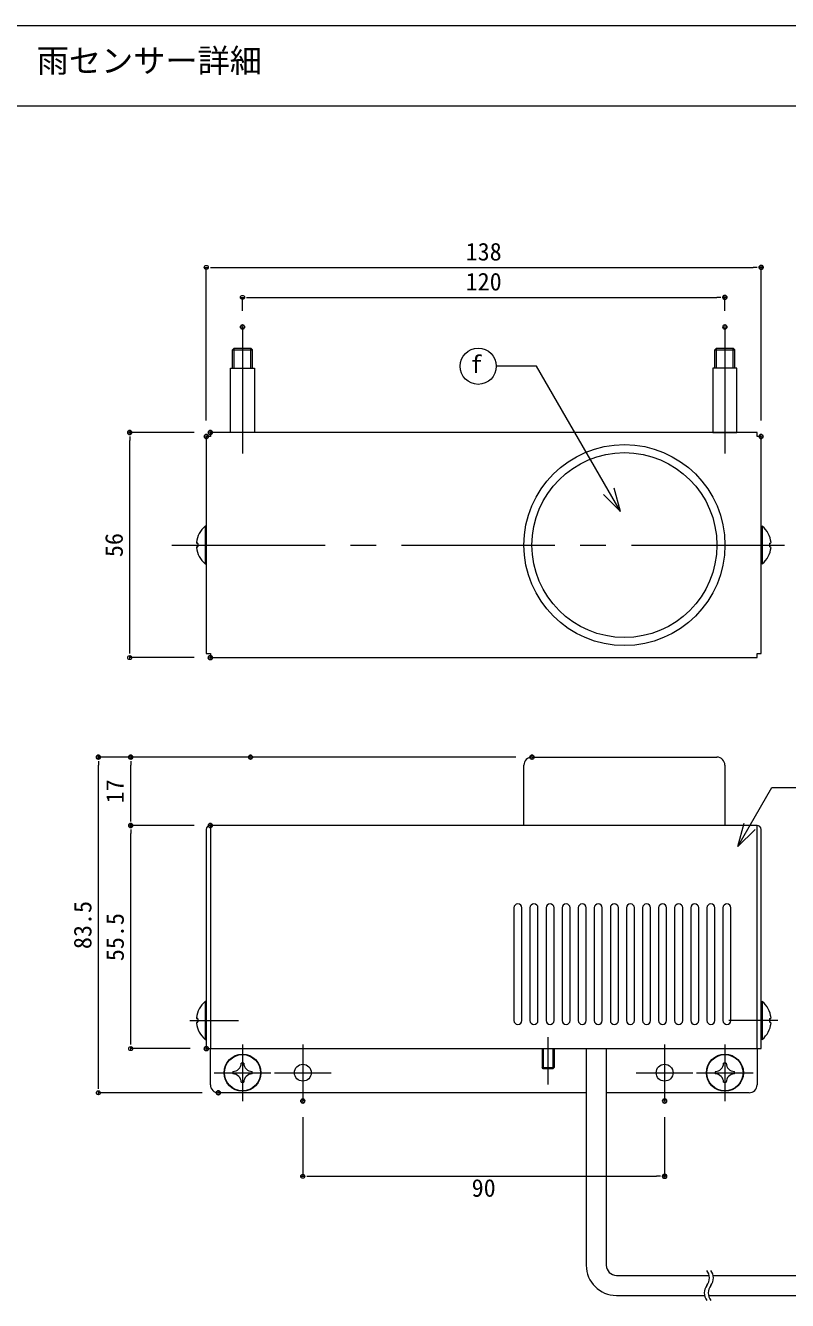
# Model space of a CAD drawing. Units: millimetres, scale not verified. Extents: x -28785 to 23890, y -3354 to 5557.
# Drawn here: x -19351 to -18403, y -956 to 630 of the extents above; entities that cross this region are included whole.
import ezdxf
from ezdxf.enums import TextEntityAlignment as Align

# ---------------------------------------------------------------- set-up
doc = ezdxf.new("R2010")
doc.units = ezdxf.units.MM
doc.header["$LTSCALE"] = 10
doc.header["$PDMODE"] = 32
doc.header["$PDSIZE"] = 5
doc.linetypes.add('USER4', pattern=[28.575, 19.05, -3.175, 3.175, -3.175])
for name, color, linetype, lineweight in [('0-0_0', 7, 'Continuous', 18), ('0-1_WAKU', 7, 'Continuous', 18), ('0-6_KANAMONO', 4, 'Continuous', 18), ('4-3_SINSEN', 3, 'USER4', 18), ('4-4_KANAMONO_SCREW', 4, 'Continuous', 18), ('F-A__0-4_SUNPO', 7, 'Continuous', 18), ('F-B__0-3_MOJI', 7, 'Continuous', 18)]:
    doc.layers.add(name, color=color, linetype=linetype, lineweight=lineweight)
doc.layers.add('0-2_Defpoints', color=7, linetype='Continuous')
doc.styles.add('ＭＳ ゴシック', font='')
doc.styles.get('ＭＳ ゴシック').set_extended_font_data('MS Gothic')

# ---------------------------------------------------------------- blocks, each defined once
blk = doc.blocks.new('_DOT')
at = {"layer": '0-0_0'}
for p, q in [((-0.5, 0), (-1, 0)), ((0.25, 0), (-0.25, 0))]:
    blk.add_line(p, q, dxfattribs=at)
blk.add_circle((0, 0), 0.25, dxfattribs=at)
blk = doc.blocks.new('_D7')
at = {"layer": '0-2_Defpoints'}
for p in [(43384.15, 2298.05), (42784.15, 2261.23), (43384.15, 2261.23)]:
    blk.add_point(p, dxfattribs=at)
at = {"layer": 'F-A__0-4_SUNPO'}
for p, q in [((42784.15, 2281.23), (42784.15, 2298.05)), ((42794.15, 2298.05), (43374.15, 2298.05)), ((43384.15, 2281.23), (43384.15, 2298.05))]:
    blk.add_line(p, q, dxfattribs=at)
at = {"layer": 'F-A__0-4_SUNPO', "xscale": 10, "yscale": 10, "rotation": 180}
blk.add_blockref('_DOT', (42784.15, 2298.05), dxfattribs=at)
at = {"layer": 'F-A__0-4_SUNPO', "xscale": 10, "yscale": 10}
blk.add_blockref('_DOT', (43384.15, 2298.05), dxfattribs=at)
at = {"layer": 'F-A__0-4_SUNPO', "style": 'ＭＳ ゴシック'}
blk.add_text('120', height=21.99, dxfattribs=at).set_placement((43061.65, 2300.05), align=Align.BOTTOM_LEFT)
blk = doc.blocks.new('_D8')
at = {"layer": '0-2_Defpoints'}
for p in [(43429.15, 2335.34), (42739.15, 2124.99), (43429.15, 2124.99)]:
    blk.add_point(p, dxfattribs=at)
at = {"layer": 'F-A__0-4_SUNPO'}
for p, q in [((42739.15, 2144.99), (42739.15, 2335.34)), ((42749.15, 2335.34), (43419.15, 2335.34)), ((43429.15, 2144.99), (43429.15, 2335.34))]:
    blk.add_line(p, q, dxfattribs=at)
at = {"layer": 'F-A__0-4_SUNPO', "xscale": 10, "yscale": 10, "rotation": 180}
blk.add_blockref('_DOT', (42739.15, 2335.34), dxfattribs=at)
at = {"layer": 'F-A__0-4_SUNPO', "xscale": 10, "yscale": 10}
blk.add_blockref('_DOT', (43429.15, 2335.34), dxfattribs=at)
at = {"layer": 'F-A__0-4_SUNPO', "style": 'ＭＳ ゴシック'}
blk.add_text('138', height=21.99, dxfattribs=at).set_placement((43061.65, 2337.34), align=Align.BOTTOM_LEFT)
blk = doc.blocks.new('_D9')
at = {"layer": '0-2_Defpoints'}
for p in [(42643.87, 2129.99), (42744.15, 2129.99), (42744.15, 1849.99)]:
    blk.add_point(p, dxfattribs=at)
at = {"layer": 'F-A__0-4_SUNPO'}
for p, q in [((42724.15, 2129.99), (42643.87, 2129.99)), ((42643.87, 1859.99), (42643.87, 2119.99)), ((42724.15, 1849.99), (42643.87, 1849.99))]:
    blk.add_line(p, q, dxfattribs=at)
at = {"layer": 'F-A__0-4_SUNPO', "xscale": 10, "yscale": 10}
for p, rotation in [((42643.87, 2129.99), 90), ((42643.87, 1849.99), 270)]:
    blk.add_blockref('_DOT', p, dxfattribs=dict(at, rotation=rotation))
at = {"layer": 'F-A__0-4_SUNPO', "style": 'ＭＳ ゴシック'}
blk.add_text('56', height=21.99, rotation=90, dxfattribs=at).set_placement((42641.87, 1974.99), align=Align.BOTTOM_LEFT)
blk = doc.blocks.new('_D10')
at = {"layer": '0-2_Defpoints'}
for p in [(42859.15, 1298.42), (43309.15, 1298.42), (43309.15, 1204.79)]:
    blk.add_point(p, dxfattribs=at)
at = {"layer": 'F-A__0-4_SUNPO'}
for p, q in [((42859.15, 1278.42), (42859.15, 1204.79)), ((43309.15, 1278.42), (43309.15, 1204.79)), ((42869.15, 1204.79), (43299.15, 1204.79))]:
    blk.add_line(p, q, dxfattribs=at)
at = {"layer": 'F-A__0-4_SUNPO', "xscale": 10, "yscale": 10, "rotation": 180}
blk.add_blockref('_DOT', (42859.15, 1204.79), dxfattribs=at)
at = {"layer": 'F-A__0-4_SUNPO', "xscale": 10, "yscale": 10}
blk.add_blockref('_DOT', (43309.15, 1204.79), dxfattribs=at)
at = {"layer": 'F-A__0-4_SUNPO', "style": 'ＭＳ ゴシック'}
blk.add_text('90', height=21.99, dxfattribs=at).set_placement((43069.15, 1172.79), align=Align.BOTTOM_LEFT)
blk = doc.blocks.new('_D11')
at = {"layer": '0-2_Defpoints'}
for p in [(42604.88, 1726.17), (42794.15, 1726.17), (42754.15, 1308.67)]:
    blk.add_point(p, dxfattribs=at)
at = {"layer": 'F-A__0-4_SUNPO'}
for p, q in [((42774.15, 1726.17), (42604.88, 1726.17)), ((42604.88, 1318.67), (42604.88, 1716.17)), ((42734.15, 1308.67), (42604.88, 1308.67))]:
    blk.add_line(p, q, dxfattribs=at)
at = {"layer": 'F-A__0-4_SUNPO', "xscale": 10, "yscale": 10}
for p, rotation in [((42604.88, 1726.17), 90), ((42604.88, 1308.67), 270)]:
    blk.add_blockref('_DOT', p, dxfattribs=dict(at, rotation=rotation))
at = {"layer": 'F-A__0-4_SUNPO', "style": 'ＭＳ ゴシック'}
blk.add_text('83.5', height=21.99, rotation=90, dxfattribs=at).set_placement((42602.88, 1487.42), align=Align.BOTTOM_LEFT)
blk = doc.blocks.new('_D12')
at = {"layer": '0-2_Defpoints'}
for p in [(42645.13, 1641.17), (42744.15, 1641.17), (42739.15, 1363.67)]:
    blk.add_point(p, dxfattribs=at)
at = {"layer": 'F-A__0-4_SUNPO'}
for p, q in [((42724.15, 1641.17), (42645.13, 1641.17)), ((42645.13, 1373.67), (42645.13, 1631.17)), ((42719.15, 1363.67), (42645.13, 1363.67))]:
    blk.add_line(p, q, dxfattribs=at)
at = {"layer": 'F-A__0-4_SUNPO', "xscale": 10, "yscale": 10}
for p, rotation in [((42645.13, 1641.17), 90), ((42645.13, 1363.67), 270)]:
    blk.add_blockref('_DOT', p, dxfattribs=dict(at, rotation=rotation))
at = {"layer": 'F-A__0-4_SUNPO', "style": 'ＭＳ ゴシック'}
blk.add_text('55.5', height=21.99, rotation=90, dxfattribs=at).set_placement((42643.13, 1472.42), align=Align.BOTTOM_LEFT)
blk = doc.blocks.new('_D13')
at = {"layer": '0-2_Defpoints'}
for p in [(42645.13, 1726.17), (43144.15, 1726.17), (42744.15, 1641.17)]:
    blk.add_point(p, dxfattribs=at)
at = {"layer": 'F-A__0-4_SUNPO'}
for p, q in [((43124.15, 1726.17), (42645.13, 1726.17)), ((42645.13, 1651.17), (42645.13, 1716.17)), ((42724.15, 1641.17), (42645.13, 1641.17))]:
    blk.add_line(p, q, dxfattribs=at)
at = {"layer": 'F-A__0-4_SUNPO', "xscale": 10, "yscale": 10}
for p, rotation in [((42645.13, 1726.17), 90), ((42645.13, 1641.17), 270)]:
    blk.add_blockref('_DOT', p, dxfattribs=dict(at, rotation=rotation))
at = {"layer": 'F-A__0-4_SUNPO', "style": 'ＭＳ ゴシック'}
blk.add_text('17', height=21.99, rotation=90, dxfattribs=at).set_placement((42643.13, 1668.67), align=Align.BOTTOM_LEFT)

msp = doc.modelspace()

# ---------------------------------------------------------------- linework, layer by layer
at = {"layer": '0-1_WAKU'}
for p, q in [((-23889.77, 629.76), (-15889.77, 629.76)), ((-23889.77, 529.76), (-15889.77, 529.76))]:
    msp.add_line(p, q, dxfattribs=at)
at = {"layer": '0-6_KANAMONO'}
for p, q in [((-19121.21, 118.53), (-19126.21, 118.53)), ((-18441.21, 123.53), (-19121.21, 123.53)), ((-19121.21, 123.53), (-19121.21, 118.53)), ((-18441.21, 118.53), (-18441.21, 123.53)), ((-18436.21, 118.53), (-18441.21, 118.53)), ((-18436.21, -151.47), (-18436.21, 118.53)), ((-19126.21, 7.03), (-19127.66, 7.03)), ((-19127.66, 7.03), (-19127.66, -39.97)), ((-19126.21, 7.03), (-19126.21, -39.97)), ((-18436.21, 7.03), (-18434.77, 7.03)), ((-18436.21, 7.03), (-18436.21, -39.97)), ((-18434.77, 7.03), (-18434.77, -39.97)), ((-19137.26, -14.12), (-19137.8, -14.12)), ((-19136.76, -14.62), (-19136.76, -18.32)), ((-18425.67, -14.62), (-18425.67, -18.32)), ((-18425.17, -14.12), (-18424.63, -14.12)), ((-19137.26, -18.82), (-19137.8, -18.82)), ((-18425.17, -18.82), (-18424.63, -18.82)), ((-19127.66, -39.97), (-19126.21, -39.97)), ((-18434.77, -39.97), (-18436.21, -39.97)), ((-19121.21, -151.47), (-19121.21, -156.47)), ((-19121.21, -156.47), (-18441.21, -156.47)), ((-18441.21, -151.47), (-18436.21, -151.47)), ((-18441.21, -156.47), (-18441.21, -151.47)), ((-18721.21, -280.29), (-18491.21, -280.29)), ((-18731.21, -365.29), (-18731.21, -290.29)), ((-18481.21, -290.29), (-18481.21, -365.29)), ((-19126.21, -370.29), (-19126.21, -642.79)), ((-19121.21, -365.29), (-19121.21, -642.79)), ((-18743.71, -467.79), (-18743.71, -607.79)), ((-18733.71, -607.79), (-18733.71, -467.79)), ((-18723.71, -467.79), (-18723.71, -607.79)), ((-18713.71, -607.79), (-18713.71, -467.79)), ((-18703.71, -467.79), (-18703.71, -607.79)), ((-18693.71, -607.79), (-18693.71, -467.79)), ((-18683.71, -467.79), (-18683.71, -607.79)), ((-18673.71, -607.79), (-18673.71, -467.79)), ((-18663.71, -467.79), (-18663.71, -607.79)), ((-18653.71, -607.79), (-18653.71, -467.79)), ((-18643.71, -467.79), (-18643.71, -607.79)), ((-18633.71, -607.79), (-18633.71, -467.79)), ((-18623.71, -467.79), (-18623.71, -607.79)), ((-18613.71, -607.79), (-18613.71, -467.79)), ((-18603.71, -467.79), (-18603.71, -607.79)), ((-18593.71, -607.79), (-18593.71, -467.79)), ((-18583.71, -467.79), (-18583.71, -607.79)), ((-18573.71, -607.79), (-18573.71, -467.79)), ((-18563.71, -467.79), (-18563.71, -607.79)), ((-18553.71, -607.79), (-18553.71, -467.79)), ((-18543.71, -467.79), (-18543.71, -607.79)), ((-18533.71, -607.79), (-18533.71, -467.79)), ((-18523.71, -467.79), (-18523.71, -607.79)), ((-18513.71, -607.79), (-18513.71, -467.79)), ((-18503.71, -467.79), (-18503.71, -607.79)), ((-18493.71, -607.79), (-18493.71, -467.79)), ((-18483.71, -467.79), (-18483.71, -607.79)), ((-18473.71, -607.79), (-18473.71, -467.79)), ((-19126.21, -584.29), (-19127.66, -584.29)), ((-19127.66, -584.29), (-19127.66, -631.29)), ((-19126.21, -584.29), (-19126.21, -631.29)), ((-18436.21, -584.29), (-18434.77, -584.29)), ((-18436.21, -584.29), (-18436.21, -631.29)), ((-18434.77, -584.29), (-18434.77, -631.29)), ((-19137.26, -605.43), (-19137.8, -605.43)), ((-19137.26, -610.14), (-19137.8, -610.14)), ((-19136.76, -605.93), (-19136.76, -609.64)), ((-18425.67, -605.93), (-18425.67, -609.64)), ((-18425.17, -605.43), (-18424.63, -605.43)), ((-18425.17, -610.14), (-18424.63, -610.14)), ((-19127.66, -631.29), (-19126.21, -631.29)), ((-18434.77, -631.29), (-18436.21, -631.29)), ((-19121.21, -687.79), (-19121.21, -642.79)), ((-18708.71, -642.79), (-18708.71, -666.43)), ((-18707.36, -642.79), (-18707.36, -667.79)), ((-18695.07, -642.79), (-18695.07, -667.79)), ((-18693.71, -642.79), (-18693.71, -666.43)), ((-18653.71, -642.79), (-18653.71, -912.39)), ((-18628.71, -642.79), (-18628.71, -912.39)), ((-18441.21, -642.79), (-18441.21, -687.79)), ((-18708.71, -666.43), (-18693.71, -666.43)), ((-18707.36, -667.79), (-18708.71, -666.43)), ((-18695.07, -667.79), (-18707.36, -667.79)), ((-18695.07, -667.79), (-18693.71, -666.43)), ((-18653.71, -697.79), (-19111.21, -697.79)), ((-18451.21, -697.79), (-18628.71, -697.79)), ((-18616.21, -924.89), (-18500.86, -924.89)), ((-18616.21, -949.89), (-18506.57, -949.89)), ((-18501.57, -949.89), (-18391.21, -949.89))]:
    msp.add_line(p, q, dxfattribs=at)
for points in [[(-19066.21, 123.53), (-19096.21, 123.53), (-19096.21, 203.53), (-19066.21, 203.53)], [(-18496.21, 123.53), (-18466.21, 123.53), (-18466.21, 203.53), (-18496.21, 203.53)]]:
    msp.add_lwpolyline(points, close=True, dxfattribs=at)
for points in [[(-19126.21, 118.53), (-19126.21, -151.47), (-19121.21, -151.47)], [(-19126.21, -642.79), (-18436.21, -642.79), (-18436.21, -370.29)], [(-18441.21, -642.79), (-18441.21, -365.29), (-19121.21, -365.29)], [(-18495.86, -924.89), (-18391.21, -924.89), (-18391.21, -949.89)]]:
    msp.add_lwpolyline(points, dxfattribs=at)
for centre, radius in [((-18606.21, -16.47), 125), ((-18606.21, -16.47), 115), ((-19081.21, -672.79), 23), ((-18481.21, -672.79), 23), ((-19081.21, -672.79), 22.5), ((-19006.21, -672.79), 10.5), ((-18556.21, -672.79), 10.5), ((-18481.21, -672.79), 22.5)]:
    msp.add_circle(centre, radius, dxfattribs=at)
for centre, radius, start, end in [((-19108.21, -16.47), 30.5, 129.60193, 174.01013), ((-18454.21, -16.47), 30.5, 5.98987, 50.39807), ((-19137.8, -13.37), 0.75, 174.01013, 270), ((-19137.26, -14.62), 0.5, 0, 90), ((-18425.17, -14.62), 0.5, 90, 180), ((-18424.63, -13.37), 0.75, 270, 5.98987), ((-19137.8, -19.57), 0.75, 90, 185.98987), ((-19108.21, -16.47), 30.5, 185.98987, 230.39807), ((-19137.26, -18.32), 0.5, 270, 0), ((-18454.21, -16.47), 30.5, 309.60193, 354.01013), ((-18425.17, -18.32), 0.5, 180, 270), ((-18424.63, -19.57), 0.75, 354.01013, 90), ((-18721.21, -290.29), 10, 90, 180), ((-18491.21, -290.29), 10, 0, 90), ((-19121.21, -370.29), 5, 90, 180), ((-18441.21, -370.29), 5, 0, 90), ((-18738.71, -467.79), 5, 0, 180), ((-18718.71, -467.79), 5, 0, 180), ((-18698.71, -467.79), 5, 0, 180), ((-18678.71, -467.79), 5, 0, 180), ((-18658.71, -467.79), 5, 0, 180), ((-18638.71, -467.79), 5, 0, 180), ((-18618.71, -467.79), 5, 0, 180), ((-18598.71, -467.79), 5, 0, 180), ((-18578.71, -467.79), 5, 0, 180), ((-18558.71, -467.79), 5, 0, 180), ((-18538.71, -467.79), 5, 0, 180), ((-18518.71, -467.79), 5, 0, 180), ((-18498.71, -467.79), 5, 0, 180), ((-18478.71, -467.79), 5, 0, 180), ((-19108.21, -607.79), 30.5, 129.60193, 174.01013), ((-18454.21, -607.79), 30.5, 5.98987, 50.39807), ((-19137.8, -604.68), 0.75, 174.01013, 270), ((-19137.8, -610.89), 0.75, 90, 185.98987), ((-19108.21, -607.79), 30.5, 185.98987, 230.39807), ((-19137.26, -605.93), 0.5, 0, 90), ((-19137.26, -609.64), 0.5, 270, 0), ((-18738.71, -607.79), 5, 180, 0), ((-18718.71, -607.79), 5, 180, 0), ((-18698.71, -607.79), 5, 180, 0), ((-18678.71, -607.79), 5, 180, 0), ((-18658.71, -607.79), 5, 180, 0), ((-18638.71, -607.79), 5, 180, 0), ((-18618.71, -607.79), 5, 180, 0), ((-18598.71, -607.79), 5, 180, 0), ((-18578.71, -607.79), 5, 180, 0), ((-18558.71, -607.79), 5, 180, 0), ((-18538.71, -607.79), 5, 180, 0), ((-18518.71, -607.79), 5, 180, 0), ((-18498.71, -607.79), 5, 180, 0), ((-18478.71, -607.79), 5, 180, 0), ((-18454.21, -607.79), 30.5, 309.60193, 354.01013), ((-18425.17, -605.93), 0.5, 90, 180), ((-18425.17, -609.64), 0.5, 180, 270), ((-18424.63, -604.68), 0.75, 270, 5.98987), ((-18424.63, -610.89), 0.75, 354.01013, 90), ((-19093.11, -660.89), 10.3, 270.00031, 359.99969), ((-19081.21, -672.79), 12, 90, 97.63215), ((-19081.21, -672.79), 12, 82.36785, 90), ((-19069.32, -660.89), 10.3, 180.00031, 269.99969), ((-18493.11, -660.89), 10.3, 270.00031, 359.99969), ((-18481.21, -672.79), 12, 90, 97.63215), ((-18481.21, -672.79), 12, 82.36785, 90), ((-18469.32, -660.89), 10.3, 180.00031, 269.99969), ((-19081.21, -672.79), 12, 172.36785, 180), ((-19081.21, -672.79), 12, 180, 187.63215), ((-19093.11, -684.68), 10.3, 0.00031, 89.99969), ((-19069.32, -684.68), 10.3, 90.00031, 179.99969), ((-19081.21, -672.79), 12, 0, 7.63215), ((-19081.21, -672.79), 12, 352.36785, 0), ((-18481.21, -672.79), 12, 172.36785, 180), ((-18481.21, -672.79), 12, 180, 187.63215), ((-18493.11, -684.68), 10.3, 0.00031, 89.99969), ((-18469.32, -684.68), 10.3, 90.00031, 179.99969), ((-18481.21, -672.79), 12, 0, 7.63215), ((-18481.21, -672.79), 12, 352.36785, 0), ((-19111.21, -687.79), 10, 180, 270), ((-19081.21, -672.79), 12, 262.36785, 270), ((-19081.21, -672.79), 12, 270, 277.63215), ((-18481.21, -672.79), 12, 262.36785, 270), ((-18481.21, -672.79), 12, 270, 277.63215), ((-18451.21, -687.79), 10, 270, 360), ((-18616.21, -912.39), 37.5, 180, 270), ((-18616.21, -912.39), 12.5, 180, 270), ((-18515.96, -928.01), 15.42, 322.56529, 37.43471), ((-18510.96, -928.01), 15.42, 322.56529, 37.43471), ((-18491.47, -946.76), 15.42, 142.56529, 217.43471), ((-18486.47, -946.76), 15.42, 142.56529, 217.43471)]:
    msp.add_arc(centre, radius, start, end, dxfattribs=at)
at = {"layer": '4-3_SINSEN'}
for p, q in [((-19081.21, 254.77), (-19081.21, 97.28)), ((-18481.21, 254.77), (-18481.21, 97.28)), ((-19169.07, -16.47), (-17761.49, -16.47)), ((-19146.89, -607.79), (-19086.08, -607.79)), ((-18415.54, -607.79), (-18476.35, -607.79)), ((-18701.21, -687.41), (-18701.21, -628.54)), ((-19081.21, -637.54), (-19081.21, -708.04)), ((-19006.21, -637.54), (-19006.21, -708.04)), ((-18556.21, -637.54), (-18556.21, -708.04)), ((-18481.21, -637.54), (-18481.21, -708.04)), ((-19116.46, -672.79), (-19045.96, -672.79)), ((-19041.46, -672.79), (-18970.96, -672.79)), ((-18591.46, -672.79), (-18520.96, -672.79)), ((-18516.46, -672.79), (-18445.96, -672.79))]:
    msp.add_line(p, q, dxfattribs=at)
at = {"layer": '4-4_KANAMONO_SCREW'}
for p, q in [((-19091.55, 228.52), (-19093.71, 226.36)), ((-19093.71, 203.53), (-19093.71, 226.36)), ((-19093.71, 226.36), (-19068.71, 226.36)), ((-19091.55, 203.53), (-19091.55, 228.52)), ((-19091.55, 228.52), (-19070.88, 228.52)), ((-19070.88, 203.53), (-19070.88, 228.52)), ((-19070.88, 228.52), (-19068.71, 226.36)), ((-19068.71, 203.53), (-19068.71, 226.36)), ((-18491.55, 228.52), (-18493.71, 226.36)), ((-18493.71, 203.53), (-18493.71, 226.36)), ((-18493.71, 226.36), (-18468.71, 226.36)), ((-18491.55, 203.53), (-18491.55, 228.52)), ((-18491.55, 228.52), (-18470.88, 228.52)), ((-18470.88, 203.53), (-18470.88, 228.52)), ((-18470.88, 228.52), (-18468.71, 226.36)), ((-18468.71, 203.53), (-18468.71, 226.36))]:
    msp.add_line(p, q, dxfattribs=at)
at = {"layer": 'F-B__0-3_MOJI'}
for p, q in [((-18715.52, 205.92), (-18765.52, 205.92)), ((-18611.15, 25.15), (-18715.52, 205.92)), ((-18611.15, 25.15), (-18618.91, 54.13)), ((-18611.15, 25.15), (-18632.36, 46.36)), ((-18464.95, -391.35), (-18422.75, -318.25)), ((-18422.75, -318.25), (-18372.75, -318.25)), ((-18464.95, -391.35), (-18457.19, -362.37)), ((-18464.95, -391.35), (-18443.74, -370.14))]:
    msp.add_line(p, q, dxfattribs=at)
msp.add_circle((-18788.02, 205.92), 22.5, dxfattribs=at)

# ---------------------------------------------------------------- block references
at = {"layer": 'F-A__0-4_SUNPO'}
for name in ['_D8', '_D7', '_D9', '_D11', '_D13', '_D12', '_D10']:
    msp.add_blockref(name, (-61865.37, -2006.46), dxfattribs=at)

# ---------------------------------------------------------------- texts
at = {"layer": 'F-B__0-3_MOJI', "style": 'ＭＳ ゴシック'}
for s, height, p in [('雨センサー詳細', 29.33, (-19337.17, 562.61)), ('f', 21.99, (-18797.76, 190.92))]:
    msp.add_text(s, height=height, dxfattribs=at).set_placement(p, align=Align.BOTTOM_LEFT)

doc.saveas('drawing.dxf')
